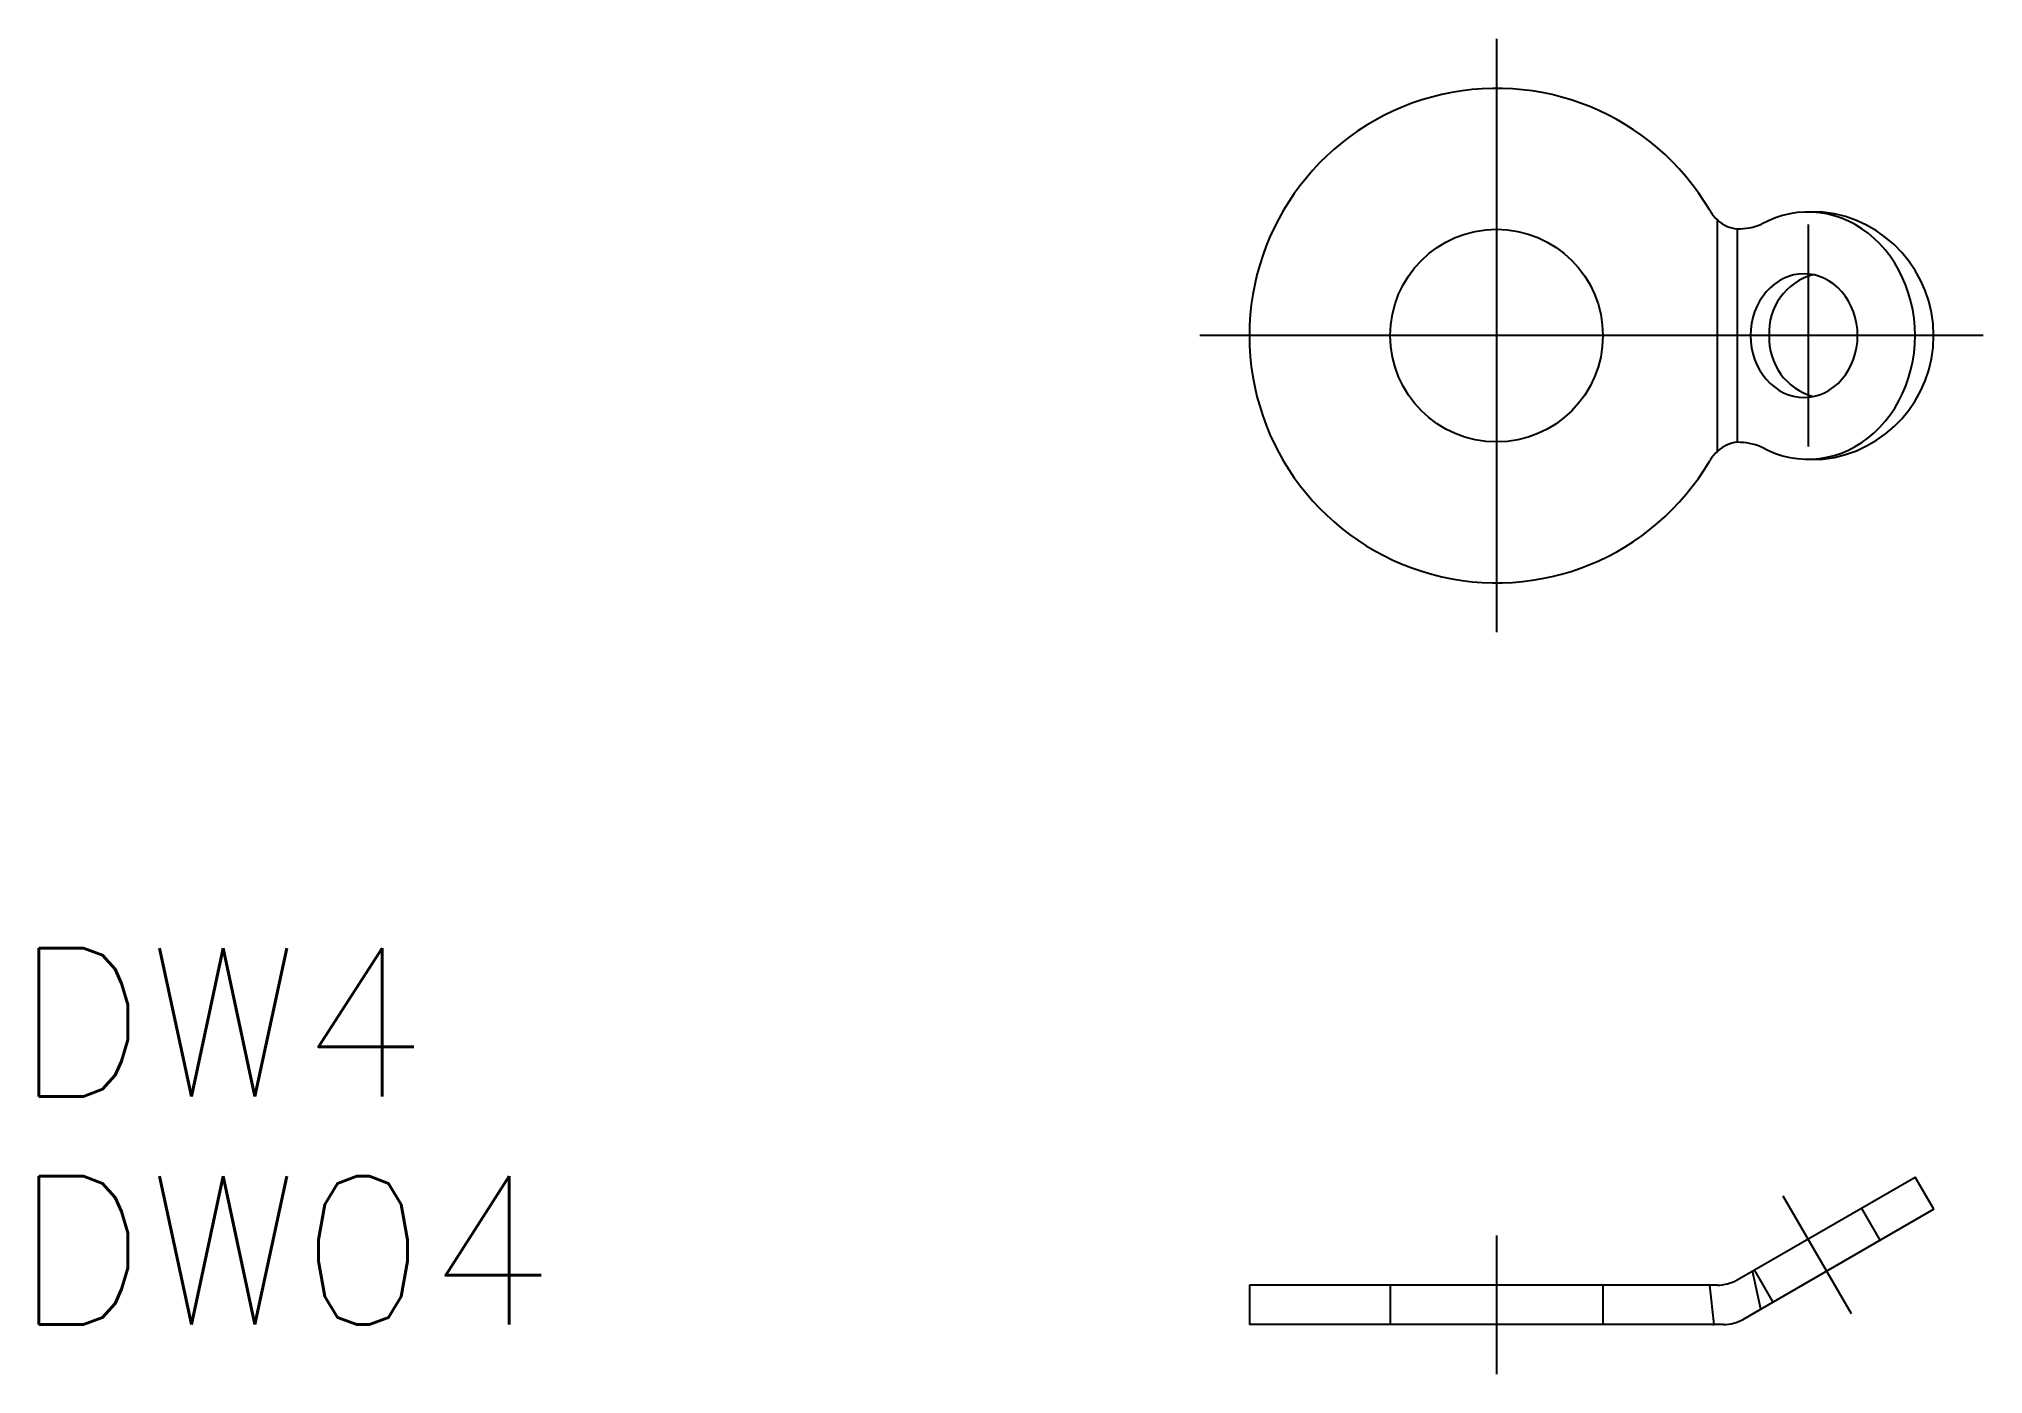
# Model space of a CAD drawing. Extents: x -29.5 to 9.8, y -21 to 6.
import ezdxf

# ---------------------------------------------------------------- set-up
doc = ezdxf.new("R2010")
doc.units = 0
doc.linetypes.add('CENTER', pattern=[50.8, 31.75, -6.35, 6.35, -6.35])
doc.linetypes.add('DASHED', pattern=[19.05, 12.7, -6.35])
doc.layers.get('0').update_dxf_attribs({"linetype": 'CONTINUOUS'})
doc.layers.add('CENTER', color=1, linetype='CENTER')
doc.styles.get("Standard").update_dxf_attribs({"font": 'txt.shx', "height": 3, "bigfont": 'bigfont.shx'})

# ---------------------------------------------------------------- blocks, each defined once
blk = doc.blocks.new('*U9')
at = {"color": 7, "linetype": 'CONTINUOUS'}
blk.add_text('DW4', height=3, dxfattribs=at).set_placement((-30, -15.384))
blk = doc.blocks.new('*U10')
at = {"color": 7, "linetype": 'CONTINUOUS'}
blk.add_text('DW04', height=3, dxfattribs=at).set_placement((-30, -20))

msp = doc.modelspace()

# ---------------------------------------------------------------- linework, layer by layer
at = {"color": 7, "linetype": 'CONTINUOUS'}
for p, q in [((6.597, 2.5), (6.308, 2.498)), ((4.466, -2.34), (4.466, 2.34)), ((4.866, 2.157), (4.866, -2.157)), ((6.384, -2.498), (6.597, -2.5)), ((4.866, -19.093), (8.465, -17.015)), ((8.842, -17.667), (8.465, -17.015)), ((8.842, -17.667), (4.987, -19.893)), ((-5, -19.2), (-5, -20)), ((4.466, -19.2), (-5, -19.2)), ((4.399, -20), (4.311, -19.2)), ((5.343, -19.687), (5.176, -18.914)), ((4.587, -20), (-5, -20))]:
    msp.add_line(p, q, dxfattribs=at)
at = {"color": 3, "linetype": 'DASHED'}
for p, q in [((7.759, -18.292), (7.383, -17.64)), ((-2.15, -19.2), (-2.15, -20)), ((2.15, -19.2), (2.15, -20)), ((5.594, -19.542), (5.217, -18.89))]:
    msp.add_line(p, q, dxfattribs=at)
at = {"color": 7, "linetype": 'CONTINUOUS', "flags": 128}
for points in [[(5.36, -2.252), (5.498, -2.322), (5.64, -2.381), (5.785, -2.428), (5.933, -2.464), (6.082, -2.487), (6.233, -2.499), (6.384, -2.498), (6.534, -2.485), (6.683, -2.461), (6.831, -2.424), (6.975, -2.375), (7.117, -2.315), (7.254, -2.244), (7.387, -2.162), (7.515, -2.069), (7.637, -1.967), (7.752, -1.854), (7.86, -1.733), (7.961, -1.604), (8.054, -1.466), (8.138, -1.322), (8.213, -1.171), (8.279, -1.015), (8.335, -0.853), (8.382, -0.687), (8.418, -0.519), (8.444, -0.347), (8.46, -0.174), (8.465, 0), (8.46, 0.174), (8.444, 0.347), (8.418, 0.519), (8.382, 0.687), (8.335, 0.853), (8.279, 1.015), (8.213, 1.171), (8.138, 1.322), (8.054, 1.466), (7.961, 1.604), (7.86, 1.733), (7.752, 1.854), (7.637, 1.967), (7.515, 2.069), (7.387, 2.162), (7.254, 2.244), (7.117, 2.315), (6.975, 2.375), (6.831, 2.424), (6.683, 2.461), (6.534, 2.485), (6.384, 2.498), (6.233, 2.499), (6.082, 2.487), (5.933, 2.464), (5.785, 2.428), (5.64, 2.381), (5.498, 2.322), (5.36, 2.252)], [(7.303, 0), (7.298, 0.123), (7.282, 0.244), (7.256, 0.363), (7.22, 0.478), (7.175, 0.589), (7.12, 0.694), (7.057, 0.793), (6.986, 0.884), (6.907, 0.966), (6.822, 1.039), (6.73, 1.102), (6.634, 1.155), (6.534, 1.196), (6.431, 1.226), (6.326, 1.244), (6.22, 1.25), (6.114, 1.244), (6.009, 1.226), (5.906, 1.196), (5.806, 1.155), (5.71, 1.102), (5.619, 1.039), (5.533, 0.966), (5.455, 0.884), (5.383, 0.793), (5.32, 0.694), (5.265, 0.589), (5.22, 0.478), (5.184, 0.363), (5.158, 0.244), (5.143, 0.123), (5.138, 0), (5.143, -0.123), (5.158, -0.244), (5.184, -0.363), (5.22, -0.478), (5.265, -0.589), (5.32, -0.694), (5.383, -0.793), (5.455, -0.884), (5.533, -0.966), (5.619, -1.039), (5.71, -1.102), (5.806, -1.155), (5.906, -1.196), (6.009, -1.226), (6.114, -1.244), (6.22, -1.25), (6.326, -1.244), (6.431, -1.226), (6.534, -1.196), (6.634, -1.155), (6.73, -1.102), (6.822, -1.039), (6.907, -0.966), (6.986, -0.884), (7.057, -0.793), (7.12, -0.694), (7.175, -0.589), (7.22, -0.478), (7.256, -0.363), (7.282, -0.244), (7.298, -0.123), (7.303, 0)]]:
    msp.add_lwpolyline(points, dxfattribs=at)
at = {"color": 2}
msp.add_polyline3d([(4.372, -20, 0), (4.372, -20, 0), (4.373, -20, 0), (4.373, -20, 0), (4.373, -20, 0), (4.373, -20, 0), (4.374, -20, 0), (4.374, -20, 0), (4.374, -20, 0), (4.374, -20, 0), (4.374, -20, 0), (4.375, -20, 0), (4.375, -20, 0), (4.375, -20, 0), (4.375, -20, 0), (4.375, -20, 0), (4.376, -20, 0), (4.376, -20, 0), (4.376, -20, 0), (4.376, -20, 0), (4.376, -20, 0), (4.377, -20, 0), (4.377, -20, 0), (4.377, -20, 0), (4.377, -20, 0), (4.377, -20, 0), (4.378, -20, 0), (4.378, -20, 0), (4.378, -20, 0), (4.378, -20, 0), (4.379, -20, 0), (4.379, -20, 0), (4.379, -20, 0), (4.379, -20, 0), (4.379, -20, 0), (4.38, -20, 0), (4.38, -20, 0), (4.38, -20, 0), (4.38, -20, 0), (4.38, -20, 0), (4.381, -20, 0), (4.381, -20, 0), (4.381, -20, 0), (4.381, -20, 0), (4.381, -20, 0), (4.382, -20, 0), (4.382, -20, 0), (4.382, -20, 0), (4.382, -20, 0), (4.382, -20, 0), (4.383, -20, 0), (4.383, -20, 0), (4.383, -20, 0), (4.383, -20, 0), (4.384, -20, 0), (4.384, -20, 0), (4.384, -20, 0), (4.384, -20, 0), (4.384, -20, 0), (4.385, -20, 0), (4.385, -20, 0), (4.385, -20, 0), (4.385, -20, 0), (4.385, -20, 0), (4.386, -20, 0), (4.386, -20, 0), (4.386, -20, 0), (4.386, -20, 0), (4.386, -20, 0), (4.387, -20, 0), (4.387, -20, 0), (4.387, -20, 0), (4.387, -20, 0), (4.387, -20, 0), (4.388, -20, 0), (4.388, -20, 0), (4.388, -20, 0), (4.388, -20, 0), (4.389, -20, 0), (4.389, -20, 0), (4.389, -20, 0), (4.389, -20, 0), (4.389, -20, 0), (4.39, -20, 0), (4.39, -20, 0), (4.39, -20, 0), (4.39, -20, 0), (4.39, -20, 0), (4.391, -20, 0), (4.391, -20, 0), (4.391, -20, 0), (4.391, -20, 0), (4.391, -20, 0), (4.392, -20, 0), (4.392, -20, 0), (4.392, -20, 0), (4.392, -20, 0), (4.392, -20, 0), (4.393, -20, 0), (4.393, -20, 0), (4.393, -20, 0), (4.393, -20, 0), (4.393, -20, 0), (4.394, -20, 0), (4.394, -20, 0), (4.394, -20, 0), (4.394, -20, 0), (4.394, -20, 0), (4.395, -20, 0), (4.395, -20, 0), (4.395, -20, 0), (4.395, -20, 0), (4.396, -20, 0), (4.396, -20, 0), (4.396, -20, 0), (4.396, -20, 0), (4.396, -20, 0), (4.397, -20, 0), (4.397, -20, 0), (4.397, -20, 0), (4.397, -20, 0), (4.397, -20, 0), (4.398, -20, 0), (4.398, -20, 0), (4.398, -20, 0), (4.398, -20, 0), (4.398, -20, 0), (4.399, -20, 0)], dxfattribs=at)
at = {"color": 7, "linetype": 'CONTINUOUS'}
msp.add_circle((0, 0), 2.15, dxfattribs=at)
for centre, radius, start, end in [((0, 0), 5, 30.4452, 329.5548), ((5.038, 2.961), 0.843, 210.4366, 227.3606), ((6.327, 0), 2.514, 276.1557, 83.8443), ((4.93, 2.822), 0.669, 226.1169, 264.556), ((4.867, 3.481), 1.324, 269.9959, 291.9088), ((6.714, 0.069), 1.202, 104.8478, 183.2729), ((6.727, -0.059), 1.214, 177.1981, 254.6844), ((5.049, -2.97), 0.857, 132.7781, 149.4247), ((4.93, -2.823), 0.67, 95.4817, 133.8455), ((4.865, -3.487), 1.33, 68.1466, 89.9487), ((4.466, -18.4), 0.8, 270, 300), ((4.587, -19.2), 0.8, 270, 300)]:
    msp.add_arc(centre, radius, start, end, dxfattribs=at)
at = {"layer": 'CENTER', "color": 1, "linetype": 'CENTER'}
for p, q in [((0, 6), (0, -6)), ((6.3, 2.245), (6.3, -2.245)), ((9.842, 0), (-6, 0)), ((7.176, -19.783), (5.8, -17.399)), ((0, -18.2), (0, -21))]:
    msp.add_line(p, q, dxfattribs=at)

# ---------------------------------------------------------------- block references
at = {"color": 7, "linetype": 'CONTINUOUS'}
for name in ['*U9', '*U10']:
    msp.add_blockref(name, (0, 0), dxfattribs=at)

doc.saveas('drawing.dxf')
